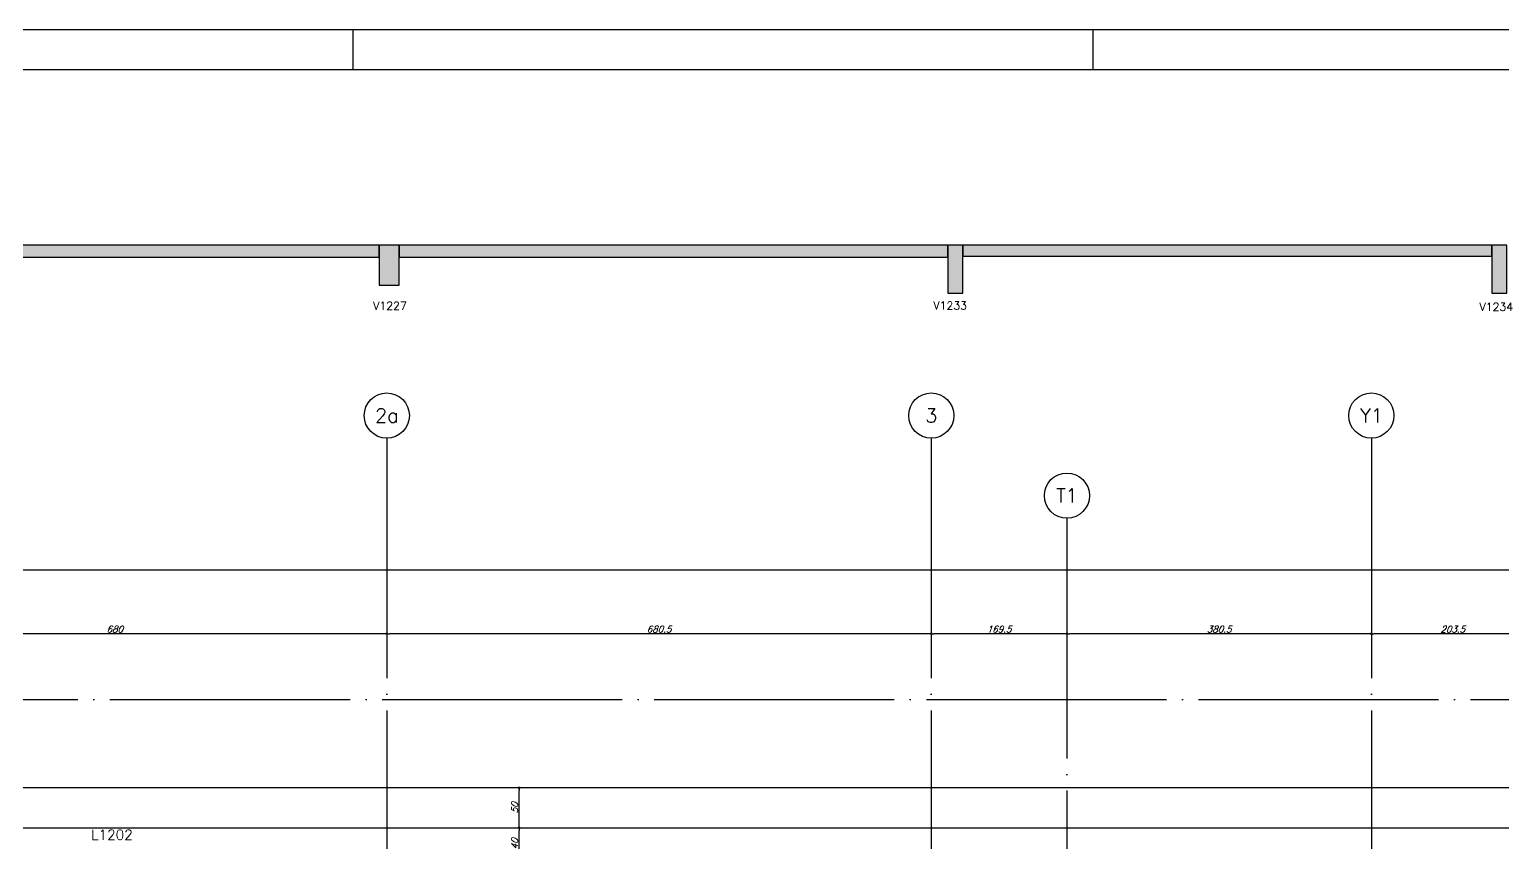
# Model space of a CAD drawing. Extents: x -4228 to 5417, y -2048 to 2452.
# Drawn here: x -2387 to -546, y 1436 to 2452 of the extents above; entities that cross this region are included whole.
import ezdxf
from ezdxf.enums import TextEntityAlignment as Align

# ---------------------------------------------------------------- set-up
doc = ezdxf.new("R2010")
doc.units = 0
doc.header["$LTSCALE"] = 50
doc.header["$MEASUREMENT"] = 0
doc.linetypes.add('EIXO', pattern=[6.8, 6, -0.4, 0, -0.4])
doc.layers.get('0').update_dxf_attribs({"linetype": 'CONTINUOUS'})
doc.layers.get('DEFPOINTS').update_dxf_attribs({"linetype": 'CONTINUOUS'})
for name, color, linetype in [('71', 6, 'CONTINUOUS'), ('F-CORTE', 4, 'CONTINUOUS'), ('F-COTAS', 106, 'CONTINUOUS'), ('F-EIXO', 12, 'EIXO'), ('F-LAJES', 3, 'CONTINUOUS'), ('F-LAJES-NOME', 4, 'CONTINUOUS'), ('F-MARGEM', 1, 'CONTINUOUS'), ('F-SOLIDO-CORTE', 71, 'CONTINUOUS'), ('F-TEXTO', 6, 'CONTINUOUS'), ('F-TEXTO-YELLOW', 2, 'CONTINUOUS')]:
    doc.layers.add(name, color=color, linetype=linetype)
doc.styles.add('CP-TEXT-INCL', font='simplex.shx', dxfattribs={"oblique": 20})
doc.styles.add('MCP', font='simplex.shx')
doc.styles.add('ROMANS', font='simplex.shx')
doc.dimstyles.new('CP-COTAS-50', dxfattribs={"dimscale": 0.64, "dimtxt": 12.5, "dimasz": 5, "dimexe": 5, "dimexo": 5, "dimgap": 2.5, "dimtad": 1, "dimdec": 1, "dimdsep": 46, "dimtxsty": 'CP-TEXT-INCL', "dimblk1": 'DOT', "dimblk2": 'DOT', "dimsah": 1, "dimcen": 9, "dimclrd": 256, "dimclre": 256, "dimclrt": 256, "dimadec": 0, "dimazin": 0, "dimtfac": 1, "dimtdec": 1, "dimtmove": 2, "dimatfit": 3, "dimldrblk": 'DOT', "dimfxl": 0, "dimtolj": 1, "dimarcsym": 0})

# ---------------------------------------------------------------- blocks, each defined once
blk = doc.blocks.new('*U16')
at = {"layer": 'F-EIXO'}
blk.add_line((0, 0), (0, -2755), dxfattribs=at)
at = {"layer": 'F-EIXO', "color": 2, "linetype": 'Continuous'}
blk.add_circle((0, 28.2072), 28.2072, dxfattribs=at)
at = {"layer": 'F-TEXTO', "style": 'ROMANS'}
blk.add_attdef('EIXO', text='', height=17.5, rotation=360, dxfattribs=at).set_placement((0, 28.2072), align=Align.MIDDLE_CENTER)
blk = doc.blocks.new('*U18')
at = {"layer": 'F-EIXO'}
blk.add_line((0, 0), (0, -2755), dxfattribs=at)
at = {"layer": 'F-EIXO', "color": 2, "linetype": 'Continuous'}
blk.add_circle((0, 28.2072), 28.2072, dxfattribs=at)
at = {"layer": 'F-TEXTO', "style": 'ROMANS'}
blk.add_attdef('EIXO', text='', height=17.5, rotation=360, dxfattribs=at).set_placement((0, 28.2072), align=Align.MIDDLE_CENTER)
blk = doc.blocks.new('*U42')
at = {"layer": 'F-EIXO'}
blk.add_line((0, 0), (7197, 0), dxfattribs=at)
at = {"layer": 'F-TEXTO', "style": 'ROMANS'}
blk.add_attdef('EIXO', text='', height=17.5, dxfattribs=at).set_placement((-28.2072, 0), align=Align.MIDDLE_CENTER)
blk = doc.blocks.new('*U37')
at = {"layer": 'F-EIXO'}
blk.add_line((0, 0), (0, -2655), dxfattribs=at)
at = {"layer": 'F-EIXO', "color": 2, "linetype": 'Continuous'}
blk.add_circle((0, 28.2), 28.2, dxfattribs=at)
at = {"layer": 'F-TEXTO', "style": 'ROMANS'}
blk.add_attdef('EIXO', text='', height=17.5, rotation=360, dxfattribs=at).set_placement((0, 28.2), align=Align.MIDDLE_CENTER)
blk = doc.blocks.new('*U41')
at = {"layer": 'F-EIXO'}
blk.add_line((0, 0), (0, -2755), dxfattribs=at)
at = {"layer": 'F-EIXO', "color": 2, "linetype": 'Continuous'}
blk.add_circle((0, 28.2072), 28.2072, dxfattribs=at)
at = {"layer": 'F-TEXTO', "style": 'ROMANS'}
blk.add_attdef('EIXO', text='', height=17.5, rotation=360, dxfattribs=at).set_placement((0, 28.2072), align=Align.MIDDLE_CENTER)
blk = doc.blocks.new('_DOT')
at = {"color": 0, "linetype": 'ByBlock'}
blk.add_line((-0.5, 0), (-1, 0), dxfattribs=at)
at = {"color": 0, "linetype": 'ByBlock', "const_width": 0.5}
blk.add_lwpolyline([(-0.25, 0, 1), (0.25, 0, 1)], format="xyb", close=True, dxfattribs=at)
blk = doc.blocks.new('*D87')
at = {"layer": 'DEFPOINTS', "color": 0, "linetype": 'Continuous', "transparency": 16777216}
for p in [(3259.5, 1776.9), (-3490, 1504.5), (3259.5, 1454.5)]:
    blk.add_point(p, dxfattribs=at)
at = {"layer": 'F-COTAS', "linetype": 'Continuous', "lineweight": -2, "transparency": 16777216}
for p, q in [((-3490, 1507.7), (-3490, 1780.1)), ((-3486.8, 1776.9), (3256.3, 1776.9)), ((3259.5, 1457.7), (3259.5, 1780.1))]:
    blk.add_line(p, q, dxfattribs=at)
at = {"layer": 'F-COTAS', "linetype": 'Continuous', "lineweight": -2, "transparency": 16777216, "xscale": 3.2, "yscale": 3.2, "zscale": 3.2, "rotation": 180}
blk.add_blockref('_DOT', (-3490, 1776.9), dxfattribs=at)
at = {"layer": 'F-COTAS', "linetype": 'Continuous', "lineweight": -2, "transparency": 16777216, "xscale": 3.2, "yscale": 3.2, "zscale": 3.2}
blk.add_blockref('_DOT', (3259.5, 1776.9), dxfattribs=at)
at = {"layer": 'F-COTAS', "linetype": 'Continuous', "transparency": 16777216, "insert": (-115.2, 1782.5), "char_height": 8, "attachment_point": 5, "style": 'CP-TEXT-INCL'}
blk.add_mtext('\\A1;6749.5', dxfattribs=at)
blk = doc.blocks.new('*D103')
at = {"layer": 'DEFPOINTS', "color": 0, "linetype": 'Continuous', "transparency": 16777216}
for p in [(-709.5, 1701.1), (-709.5, 1697.1), (-506, 1701.1)]:
    blk.add_point(p, dxfattribs=at)
at = {"layer": 'F-COTAS', "linetype": 'Continuous', "lineweight": -2, "transparency": 16777216}
for p, q in [((-709.5, 1697.9), (-709.5, 1693.9)), ((-509.2, 1697.1), (-706.3, 1697.1)), ((-506, 1697.9), (-506, 1693.9))]:
    blk.add_line(p, q, dxfattribs=at)
at = {"layer": 'F-COTAS', "linetype": 'Continuous', "lineweight": -2, "transparency": 16777216, "xscale": 3.2, "yscale": 3.2, "zscale": 3.2, "rotation": 180}
blk.add_blockref('_DOT', (-709.5, 1697.1), dxfattribs=at)
at = {"layer": 'F-COTAS', "linetype": 'Continuous', "lineweight": -2, "transparency": 16777216, "xscale": 3.2, "yscale": 3.2, "zscale": 3.2}
blk.add_blockref('_DOT', (-506, 1697.1), dxfattribs=at)
at = {"layer": 'F-COTAS', "linetype": 'Continuous', "transparency": 16777216, "insert": (-607.8, 1702.7), "char_height": 8, "attachment_point": 5, "style": 'CP-TEXT-INCL'}
blk.add_mtext('\\A1;203.5', dxfattribs=at)
blk = doc.blocks.new('*D104')
at = {"layer": 'DEFPOINTS', "color": 0, "linetype": 'Continuous', "transparency": 16777216}
for p in [(-1090, 1701.1), (-1090, 1697.1), (-709.5, 1701.1)]:
    blk.add_point(p, dxfattribs=at)
at = {"layer": 'F-COTAS', "linetype": 'Continuous', "lineweight": -2, "transparency": 16777216}
for p, q in [((-1090, 1697.9), (-1090, 1693.9)), ((-712.7, 1697.1), (-1086.8, 1697.1)), ((-709.5, 1697.9), (-709.5, 1693.9))]:
    blk.add_line(p, q, dxfattribs=at)
at = {"layer": 'F-COTAS', "linetype": 'Continuous', "lineweight": -2, "transparency": 16777216, "xscale": 3.2, "yscale": 3.2, "zscale": 3.2, "rotation": 180}
blk.add_blockref('_DOT', (-1090, 1697.1), dxfattribs=at)
at = {"layer": 'F-COTAS', "linetype": 'Continuous', "lineweight": -2, "transparency": 16777216, "xscale": 3.2, "yscale": 3.2, "zscale": 3.2}
blk.add_blockref('_DOT', (-709.5, 1697.1), dxfattribs=at)
at = {"layer": 'F-COTAS', "linetype": 'Continuous', "transparency": 16777216, "insert": (-899.8, 1702.7), "char_height": 8, "attachment_point": 5, "style": 'CP-TEXT-INCL'}
blk.add_mtext('\\A1;380.5', dxfattribs=at)
blk = doc.blocks.new('*D105')
at = {"layer": 'DEFPOINTS', "color": 0, "linetype": 'Continuous', "transparency": 16777216}
for p in [(-1259.5, 1701.1), (-1259.5, 1697.1), (-1090, 1701.1)]:
    blk.add_point(p, dxfattribs=at)
at = {"layer": 'F-COTAS', "linetype": 'Continuous', "lineweight": -2, "transparency": 16777216}
for p, q in [((-1259.5, 1697.9), (-1259.5, 1693.9)), ((-1093.2, 1697.1), (-1256.3, 1697.1)), ((-1090, 1697.9), (-1090, 1693.9))]:
    blk.add_line(p, q, dxfattribs=at)
at = {"layer": 'F-COTAS', "linetype": 'Continuous', "lineweight": -2, "transparency": 16777216, "xscale": 3.2, "yscale": 3.2, "zscale": 3.2, "rotation": 180}
blk.add_blockref('_DOT', (-1259.5, 1697.1), dxfattribs=at)
at = {"layer": 'F-COTAS', "linetype": 'Continuous', "lineweight": -2, "transparency": 16777216, "xscale": 3.2, "yscale": 3.2, "zscale": 3.2}
blk.add_blockref('_DOT', (-1090, 1697.1), dxfattribs=at)
at = {"layer": 'F-COTAS', "linetype": 'Continuous', "transparency": 16777216, "insert": (-1174.8, 1702.7), "char_height": 8, "attachment_point": 5, "style": 'CP-TEXT-INCL'}
blk.add_mtext('\\A1;169.5', dxfattribs=at)
blk = doc.blocks.new('*D106')
at = {"layer": 'DEFPOINTS', "color": 0, "linetype": 'Continuous', "transparency": 16777216}
for p in [(-1940, 1701.1), (-1940, 1697.1), (-1259.5, 1701.1)]:
    blk.add_point(p, dxfattribs=at)
at = {"layer": 'F-COTAS', "linetype": 'Continuous', "lineweight": -2, "transparency": 16777216}
for p, q in [((-1940, 1697.9), (-1940, 1693.9)), ((-1262.7, 1697.1), (-1936.8, 1697.1)), ((-1259.5, 1697.9), (-1259.5, 1693.9))]:
    blk.add_line(p, q, dxfattribs=at)
at = {"layer": 'F-COTAS', "linetype": 'Continuous', "lineweight": -2, "transparency": 16777216, "xscale": 3.2, "yscale": 3.2, "zscale": 3.2, "rotation": 180}
blk.add_blockref('_DOT', (-1940, 1697.1), dxfattribs=at)
at = {"layer": 'F-COTAS', "linetype": 'Continuous', "lineweight": -2, "transparency": 16777216, "xscale": 3.2, "yscale": 3.2, "zscale": 3.2}
blk.add_blockref('_DOT', (-1259.5, 1697.1), dxfattribs=at)
at = {"layer": 'F-COTAS', "linetype": 'Continuous', "transparency": 16777216, "insert": (-1599.8, 1702.7), "char_height": 8, "attachment_point": 5, "style": 'CP-TEXT-INCL'}
blk.add_mtext('\\A1;680.5', dxfattribs=at)
blk = doc.blocks.new('*D107')
at = {"layer": 'DEFPOINTS', "color": 0, "linetype": 'Continuous', "transparency": 16777216}
for p in [(-2620, 1701.1), (-2620, 1697.1), (-1940, 1701.1)]:
    blk.add_point(p, dxfattribs=at)
at = {"layer": 'F-COTAS', "linetype": 'Continuous', "lineweight": -2, "transparency": 16777216}
for p, q in [((-2620, 1697.9), (-2620, 1693.9)), ((-1943.2, 1697.1), (-2616.8, 1697.1)), ((-1940, 1697.9), (-1940, 1693.9))]:
    blk.add_line(p, q, dxfattribs=at)
at = {"layer": 'F-COTAS', "linetype": 'Continuous', "lineweight": -2, "transparency": 16777216, "xscale": 3.2, "yscale": 3.2, "zscale": 3.2, "rotation": 180}
blk.add_blockref('_DOT', (-2620, 1697.1), dxfattribs=at)
at = {"layer": 'F-COTAS', "linetype": 'Continuous', "lineweight": -2, "transparency": 16777216, "xscale": 3.2, "yscale": 3.2, "zscale": 3.2}
blk.add_blockref('_DOT', (-1940, 1697.1), dxfattribs=at)
at = {"layer": 'F-COTAS', "linetype": 'Continuous', "transparency": 16777216, "insert": (-2280, 1702.7), "char_height": 8, "attachment_point": 5, "style": 'CP-TEXT-INCL'}
blk.add_mtext('\\A1;680', dxfattribs=at)
blk = doc.blocks.new('A0-4L_900')
at = {"layer": 'F-MARGEM', "color": 2}
for p, q in [((44.9, 90), (44.9, 89)), ((63.4, 90), (63.4, 89))]:
    blk.add_line(p, q, dxfattribs=at)
blk.add_lwpolyline([(0, 0), (0, 90), (192.9, 90), (192.9, 0)], close=True, dxfattribs=at)
at = {"layer": 'F-MARGEM', "color": 7}
blk.add_lwpolyline([(2.5, 89), (191.9, 89), (191.9, 1), (2.5, 1)], close=True, dxfattribs=at)
blk = doc.blocks.new('*D382')
at = {"layer": 'DEFPOINTS', "color": 0, "linetype": 'Continuous', "transparency": 16777216}
for p in [(-1774.5, 1454.5), (-1774.5, 1454.5), (-1774.5, 1414.5)]:
    blk.add_point(p, dxfattribs=at)
at = {"layer": 'F-COTAS', "linetype": 'Continuous', "lineweight": -2, "transparency": 16777216}
blk.add_line((-1774.5, 1417.7), (-1774.5, 1451.3), dxfattribs=at)
at = {"layer": 'F-COTAS', "linetype": 'Continuous', "lineweight": -2, "transparency": 16777216, "xscale": 3.2, "yscale": 3.2, "zscale": 3.2}
for p, rotation in [((-1774.5, 1454.5), 90), ((-1774.5, 1414.5), 270)]:
    blk.add_blockref('_DOT', p, dxfattribs=dict(at, rotation=rotation))
at = {"layer": 'F-COTAS', "linetype": 'Continuous', "transparency": 16777216, "insert": (-1780.1, 1434.5), "char_height": 8, "attachment_point": 5, "rotation": 90, "style": 'CP-TEXT-INCL'}
blk.add_mtext('\\A1;40', dxfattribs=at)
blk = doc.blocks.new('*D383')
at = {"layer": 'DEFPOINTS', "color": 0, "linetype": 'Continuous', "transparency": 16777216}
for p in [(-1774.5, 1504.5), (-1774.5, 1504.5), (-1774.5, 1454.5)]:
    blk.add_point(p, dxfattribs=at)
at = {"layer": 'F-COTAS', "linetype": 'Continuous', "lineweight": -2, "transparency": 16777216}
blk.add_line((-1774.5, 1457.7), (-1774.5, 1501.3), dxfattribs=at)
at = {"layer": 'F-COTAS', "linetype": 'Continuous', "lineweight": -2, "transparency": 16777216, "xscale": 3.2, "yscale": 3.2, "zscale": 3.2}
for p, rotation in [((-1774.5, 1504.5), 90), ((-1774.5, 1454.5), 270)]:
    blk.add_blockref('_DOT', p, dxfattribs=dict(at, rotation=rotation))
at = {"layer": 'F-COTAS', "linetype": 'Continuous', "transparency": 16777216, "insert": (-1780.1, 1479.5), "char_height": 8, "attachment_point": 5, "rotation": 90, "style": 'CP-TEXT-INCL'}
blk.add_mtext('\\A1;50', dxfattribs=at)

msp = doc.modelspace()

# ---------------------------------------------------------------- hatches: boundary and pattern name
at = {"layer": 'F-SOLIDO-CORTE', "linetype": 'Continuous'}
for points in [[(-1962.262, 2182.524), (-1967.898, 2182.524), (-1969.614, 2182.524), (-2015.513, 2182.524), (-2184.32, 2182.524), (-2187.082, 2182.524), (-2580, 2182.524), (-2580, 2181.432), (-2580, 2177.416), (-2580, 2167.524), (-2187.082, 2167.524), (-2184.32, 2167.524), (-2138.42, 2167.524), (-1969.614, 2167.524), (-1967.898, 2167.524), (-1962.262, 2167.524), (-1953.482, 2167.524), (-1953.437, 2167.524), (-1953.314, 2167.524), (-1952.96, 2167.524), (-1949.5, 2167.524), (-1949.5, 2171.652), (-1949.5, 2177.847), (-1949.5, 2182.524), (-1952.96, 2182.524), (-1953.071, 2182.524), (-1953.447, 2182.524)], [(-1775.912, 2182.524), (-1780.159, 2182.524), (-1835.741, 2182.524), (-1920.604, 2182.524), (-1924.5, 2182.524), (-1924.5, 2178.397), (-1924.5, 2172.188), (-1924.5, 2167.524), (-1920.604, 2167.524), (-1865.023, 2167.524), (-1780.159, 2167.524), (-1775.912, 2167.524), (-1773.264, 2167.524), (-1587.165, 2167.524), (-1519.339, 2167.524), (-1409.662, 2167.524), (-1344.45, 2167.524), (-1239, 2167.524), (-1239, 2171.652), (-1239, 2176.179), (-1239, 2182.524), (-1304.212, 2182.524), (-1409.662, 2182.524), (-1477.488, 2182.524), (-1587.165, 2182.524), (-1773.264, 2182.524)], [(-1239, 2166.015), (-1239, 2147.905), (-1239, 2122.524), (-1230.963, 2122.524), (-1225.735, 2122.524), (-1220, 2122.524), (-1220, 2139.033), (-1220, 2157.144), (-1220, 2182.524), (-1225.228, 2182.524), (-1230.963, 2182.524), (-1239, 2182.524)], [(-938.198, 2182.524), (-1214, 2182.524), (-1216.538, 2182.524), (-1218.189, 2182.524), (-1220, 2182.524), (-1220, 2178.672), (-1220, 2174.446), (-1220, 2168.524), (-1218.349, 2168.524), (-1216.538, 2168.524), (-1214, 2168.524), (-938.198, 2168.524), (-777.357, 2168.524), (-562, 2168.524), (-561.38, 2168.524), (-560.549, 2168.524), (-559, 2168.524), (-559, 2171.419), (-559, 2175.296), (-559, 2182.524), (-560.549, 2182.524), (-561.169, 2182.524), (-562, 2182.524), (-741.401, 2182.524)], [(-559, 2170.117), (-559, 2153.504), (-559, 2122.524), (-549.19, 2122.524), (-545.261, 2122.524), (-540, 2122.524), (-540, 2134.932), (-540, 2151.545), (-540, 2182.524), (-543.929, 2182.524), (-549.19, 2182.524), (-559, 2182.524)]]:
    msp.add_hatch(color=256, dxfattribs=at).paths.add_polyline_path(points, flags=16)
msp.add_hatch(color=256, dxfattribs=at).paths.add_polyline_path([(-1949.5, 2182.524), (-1949.5, 2132.524), (-1924.5, 2132.524), (-1924.5, 2182.524)])

# ---------------------------------------------------------------- linework, layer by layer
at = {"layer": '71', "color": 2}
msp.add_line((615, 1504.5), (-3490, 1504.5), dxfattribs=at)
at = {"layer": 'F-CORTE', "linetype": 'Continuous'}
for points in [[(-2580, 2167.524), (-2187.082, 2167.524), (-2184.32, 2167.524), (-2138.42, 2167.524), (-1969.614, 2167.524), (-1967.898, 2167.524), (-1962.262, 2167.524), (-1953.482, 2167.524), (-1953.437, 2167.524), (-1953.314, 2167.524), (-1952.96, 2167.524), (-1949.5, 2167.524), (-1949.5, 2171.652), (-1949.5, 2177.847), (-1949.5, 2182.524), (-1962.262, 2182.524), (-2580, 2182.524)], [(-1949.5, 2182.524), (-1949.5, 2132.524), (-1924.5, 2132.524), (-1924.5, 2182.524), (-1949.5, 2182.524)], [(-543.929, 2182.524), (-549.19, 2182.524), (-559, 2182.524), (-938.198, 2182.524), (-1220, 2182.524), (-1225.228, 2182.524), (-1230.963, 2182.524), (-1239, 2182.524), (-1775.912, 2182.524), (-1924.5, 2182.524), (-1924.5, 2178.397), (-1924.5, 2172.188), (-1924.5, 2167.524), (-1920.604, 2167.524), (-1865.023, 2167.524), (-1780.159, 2167.524), (-1775.912, 2167.524), (-1773.264, 2167.524), (-1587.165, 2167.524), (-1519.339, 2167.524), (-1409.662, 2167.524), (-1344.45, 2167.524), (-1239, 2167.524), (-1239, 2166.015), (-1239, 2122.524), (-1230.963, 2122.524), (-1225.735, 2122.524), (-1220, 2122.524), (-1220, 2139.033), (-1220, 2157.144), (-1220, 2168.524), (-1218.349, 2168.524), (-1216.538, 2168.524), (-1214, 2168.524), (-938.198, 2168.524), (-777.357, 2168.524), (-562, 2168.524), (-561.38, 2168.524), (-560.549, 2168.524), (-559, 2168.524), (-559, 2122.524), (-549.19, 2122.524), (-545.261, 2122.524)]]:
    msp.add_lwpolyline(points, dxfattribs=at)
at = {"layer": 'F-LAJES', "linetype": 'Continuous'}
msp.add_line((-3550, 1454.5), (615, 1454.5), dxfattribs=at)
at = {"layer": 'F-SOLIDO-CORTE', "linetype": 'Continuous'}
for points in [[(-1962.262, 2182.524), (-1967.898, 2182.524), (-1969.614, 2182.524), (-2015.513, 2182.524), (-2184.32, 2182.524), (-2187.082, 2182.524), (-2580, 2182.524)], [(-2580, 2167.524), (-2187.082, 2167.524), (-2184.32, 2167.524), (-2138.42, 2167.524), (-1969.614, 2167.524), (-1967.898, 2167.524), (-1962.262, 2167.524), (-1953.482, 2167.524), (-1953.437, 2167.524), (-1953.314, 2167.524), (-1952.96, 2167.524), (-1949.5, 2167.524), (-1949.5, 2171.652), (-1949.5, 2177.847), (-1949.5, 2182.524), (-1952.96, 2182.524), (-1953.071, 2182.524), (-1953.447, 2182.524), (-1962.262, 2182.524)], [(-1775.912, 2182.524), (-1780.159, 2182.524), (-1835.741, 2182.524), (-1920.604, 2182.524), (-1924.5, 2182.524), (-1924.5, 2178.397), (-1924.5, 2172.188), (-1924.5, 2167.524), (-1920.604, 2167.524), (-1865.023, 2167.524), (-1780.159, 2167.524), (-1775.912, 2167.524), (-1773.264, 2167.524), (-1587.165, 2167.524), (-1519.339, 2167.524), (-1409.662, 2167.524), (-1344.45, 2167.524), (-1239, 2167.524), (-1239, 2171.652), (-1239, 2176.179), (-1239, 2182.524), (-1304.212, 2182.524), (-1409.662, 2182.524), (-1477.488, 2182.524), (-1587.165, 2182.524), (-1773.264, 2182.524), (-1775.912, 2182.524)], [(-1239, 2166.015), (-1239, 2147.905), (-1239, 2122.524), (-1230.963, 2122.524), (-1225.735, 2122.524), (-1220, 2122.524), (-1220, 2139.034), (-1220, 2157.144), (-1220, 2182.524), (-1225.228, 2182.524), (-1230.963, 2182.524), (-1239, 2182.524), (-1239, 2166.015)], [(-938.198, 2182.524), (-1214, 2182.524), (-1216.538, 2182.524), (-1218.189, 2182.524), (-1220, 2182.524), (-1220, 2178.672), (-1220, 2174.446), (-1220, 2168.524), (-1218.349, 2168.524), (-1216.538, 2168.524), (-1214, 2168.524), (-938.198, 2168.524), (-777.357, 2168.524), (-562, 2168.524), (-561.38, 2168.524), (-560.549, 2168.524), (-559, 2168.524), (-559, 2171.419), (-559, 2175.296), (-559, 2182.524), (-560.549, 2182.524), (-561.169, 2182.524), (-562, 2182.524), (-741.401, 2182.524), (-938.198, 2182.524)], [(-559, 2170.117), (-559, 2153.504), (-559, 2122.524), (-549.19, 2122.524), (-545.261, 2122.524), (-540, 2122.524), (-540, 2134.932), (-540, 2151.545), (-540, 2182.524), (-543.929, 2182.524), (-549.19, 2182.524), (-559, 2182.524), (-559, 2170.117)]]:
    msp.add_lwpolyline(points, dxfattribs=at)

# ---------------------------------------------------------------- block references
at = {"layer": 'F-EIXO', "linetype": 'Continuous'}
for name, p, values in [('*U18', (-1940, 1941.357), {'EIXO': '2a'}), ('*U41', (-1259.5, 1941.357), {'EIXO': '3'}), ('*U16', (-709.5, 1941.357), {'EIXO': 'Y1'}), ('*U37', (-1090, 1841.357), {'EIXO': 'T1'})]:
    msp.add_blockref(name, p, dxfattribs=at).add_auto_attribs(values)
msp.add_blockref('*U42', (-3646.32, 1615), dxfattribs=at)
at = {"layer": 'F-MARGEM', "linetype": 'Continuous', "xscale": 50, "yscale": 50, "zscale": 50}
msp.add_blockref('A0-4L_900', (-4227.599, -2048.155), dxfattribs=at)

# ---------------------------------------------------------------- texts
at = {"layer": 'F-LAJES-NOME', "linetype": 'Continuous', "style": 'MCP'}
msp.add_text('L1202', height=12.5, dxfattribs=at).set_placement((-2309.339, 1439.724))
at = {"layer": 'F-TEXTO-YELLOW', "linetype": 'Continuous', "style": 'MCP'}
for s, p in [('V1227', (-1956.967, 2101.76)), ('V1233', (-1256.836, 2101.953)), ('V1234', (-574.298, 2100.376))]:
    msp.add_text(s, height=10, dxfattribs=at).set_placement(p)

# ---------------------------------------------------------------- dimensions: what is measured, and where the dimension line sits
at = {"layer": 'F-COTAS', "linetype": 'Continuous'}
for base, p1, p2, picture, middle in [((3259.5, 1776.883), (-3490, 1504.5), (3259.5, 1454.5), '*D87', (-115.25, 1782.483)), ((-2620, 1697.104), (-1940, 1701.104), (-2620, 1701.104), '*D107', (-2280, 1702.704)), ((-1940, 1697.104), (-1259.5, 1701.104), (-1940, 1701.104), '*D106', (-1599.75, 1702.704)), ((-1259.5, 1697.104), (-1090, 1701.104), (-1259.5, 1701.104), '*D105', (-1174.75, 1702.704)), ((-1090, 1697.104), (-709.5, 1701.104), (-1090, 1701.104), '*D104', (-899.75, 1702.704)), ((-709.5, 1697.104), (-506, 1701.104), (-709.5, 1701.104), '*D103', (-607.75, 1702.704))]:
    dim = msp.add_linear_dim(base=base, p1=p1, p2=p2, dimstyle='CP-COTAS-50', dxfattribs=at)
    dim.commit()
    dim.dimension.update_dxf_attribs({"geometry": picture, "text_midpoint": middle})
for base, p1, p2, picture, middle in [((-1774.484, 1504.5), (-1774.484, 1454.5), (-1774.484, 1504.5), '*D383', (-1780.084, 1479.5)), ((-1774.484, 1454.5), (-1774.484, 1414.5), (-1774.484, 1454.5), '*D382', (-1780.084, 1434.5))]:
    dim = msp.add_linear_dim(base=base, p1=p1, p2=p2, angle=270, dimstyle='CP-COTAS-50', override={"dimfxl": 7.5}, dxfattribs=at)
    dim.commit()
    dim.dimension.update_dxf_attribs({"geometry": picture, "text_midpoint": middle})

doc.saveas('drawing.dxf')
